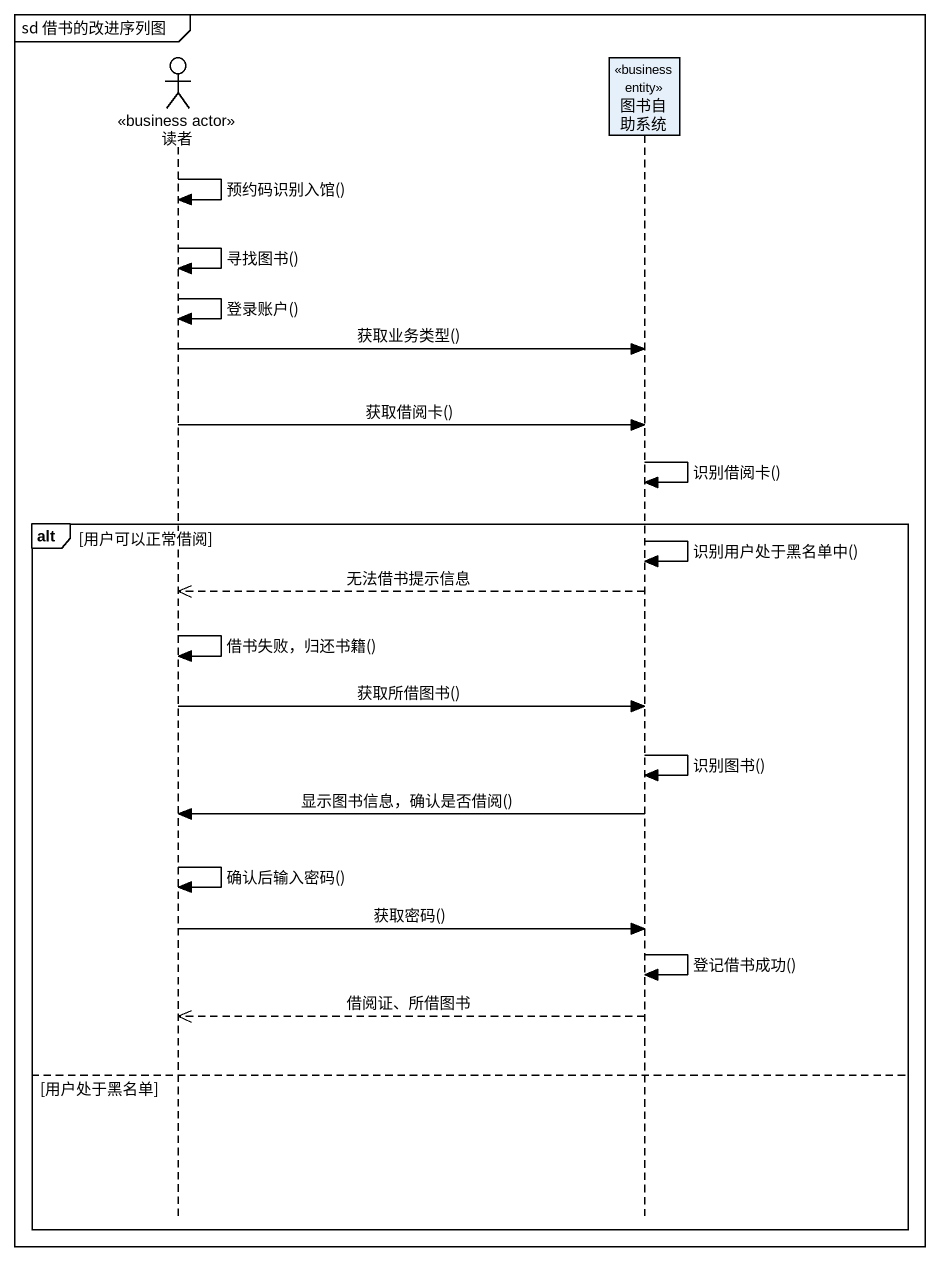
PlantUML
@startuml
mainframe sd 借书的改进序列图
hide footbox
actor 读者 <<business actor>>
participant 图书自助系统 <<business entity>>

读者 -> 读者 : 预约码识别入馆()
读者 -> 读者 : 寻找图书()
读者 -> 读者 : 登录账户()
读者 -> 图书自助系统 : 获取业务类型()
读者 -> 图书自助系统 : 获取借阅卡()
图书自助系统 -> 图书自助系统 : 识别借阅卡()
alt 用户可以正常借阅
  图书自助系统 -> 图书自助系统 : 识别用户处于黑名单中()
  图书自助系统 -->> 读者 : 无法借书提示信息
  读者 -> 读者 : 借书失败，归还书籍()
  读者 -> 图书自助系统 : 获取所借图书()
  图书自助系统 -> 图书自助系统 : 识别图书()
  图书自助系统 -> 读者 : 显示图书信息，确认是否借阅()
  读者 -> 读者 : 确认后输入密码()
  读者 -> 图书自助系统 : 获取密码()
  图书自助系统 -> 图书自助系统 : 登记借书成功()
  图书自助系统 -->> 读者 : 借阅证、所借图书
else 用户处于黑名单
end
@enduml
